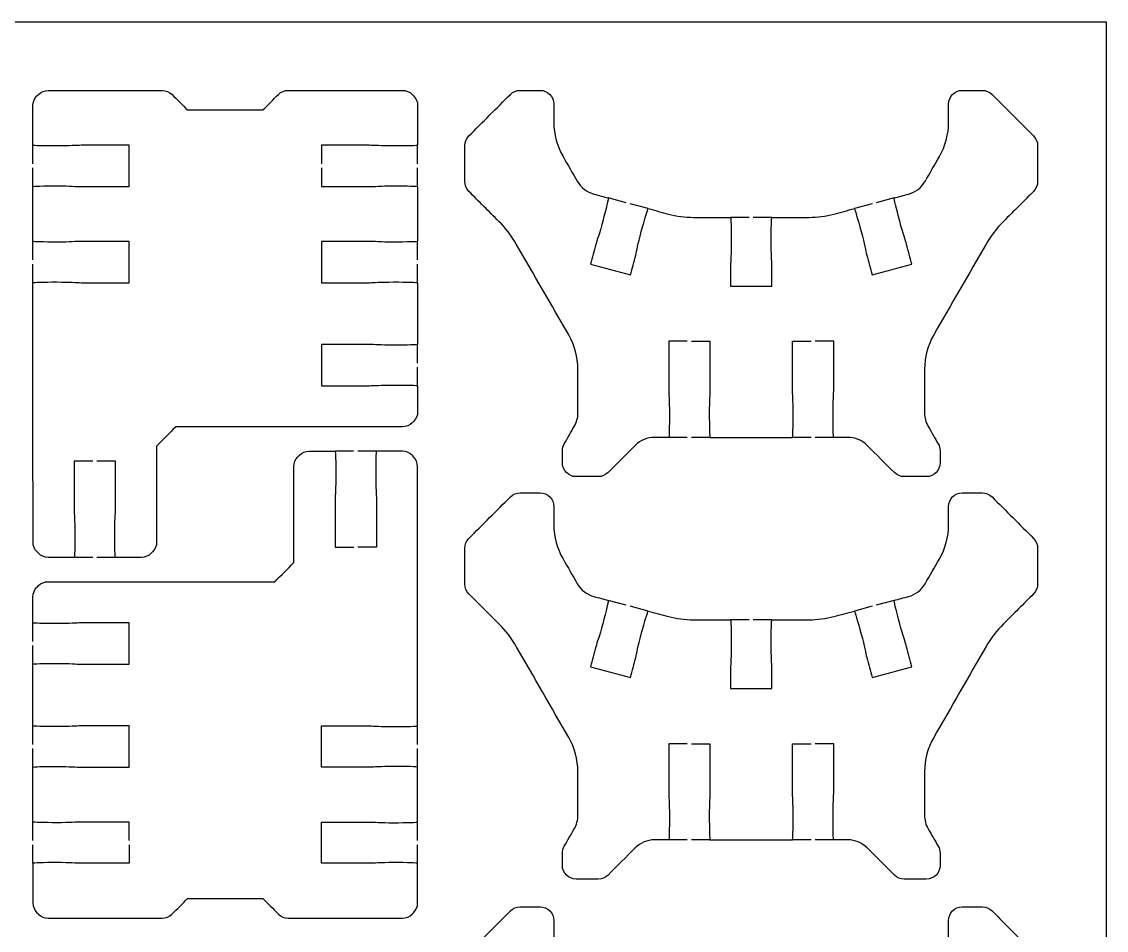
# Model space of a CAD drawing. Extents: x 0 to 410, y 0 to 300.
# Drawn here: x 331.2 to 410.2, y 234 to 300.2 of the extents above; entities that cross this region are included whole.
import ezdxf

# ---------------------------------------------------------------- set-up
doc = ezdxf.new("R2010")
doc.units = 0
doc.header["$MEASUREMENT"] = 0
doc.layers.add('DEFAULT', color=18, linetype='CONTINUOUS')

msp = doc.modelspace()

# ---------------------------------------------------------------- linework, layer by layer
at = {"layer": 'DEFAULT', "color": 18}
msp.add_lwpolyline([(410.176, 0.176), (210.177, 0.176), (210.177, 300.176), (410.176, 300.176)], close=True, dxfattribs=at)
at = {"layer": 'DEFAULT', "color": 1}
for points in [[(332.043, 289.825), (332.043, 291.176)], [(360.043, 289.825), (360.043, 291.176)], [(332.043, 288.174), (332.043, 289.525)], [(360.043, 288.174), (360.043, 289.525)], [(375.227, 286.992), (373.925, 287.342)], [(376.821, 286.566), (375.52, 286.915)], [(393.141, 286.915), (391.836, 286.566)], [(394.735, 287.342), (393.43, 286.992)], [(384.18, 285.931), (382.829, 285.931)], [(385.831, 285.931), (384.48, 285.931)], [(332.043, 282.826), (332.043, 284.177)], [(360.043, 282.826), (360.043, 284.177)], [(332.043, 281.175), (332.043, 282.526)], [(360.043, 281.175), (360.043, 282.526)], [(360.043, 275.326), (360.043, 276.677)], [(360.043, 273.675), (360.043, 275.026)], [(379.675, 269.911), (378.324, 269.911)], [(381.326, 269.911), (379.975, 269.911)], [(388.682, 269.911), (387.331, 269.911)], [(390.333, 269.911), (388.982, 269.911)], [(355.387, 268.906), (354.039, 268.906)], [(357.038, 268.906), (355.686, 268.906)], [(336.397, 261.176), (335.045, 261.176)], [(338.048, 261.176), (336.696, 261.176)], [(375.227, 257.691), (373.925, 258.04)], [(376.821, 257.267), (375.52, 257.617)], [(393.141, 257.617), (391.836, 257.267)], [(394.735, 258.04), (393.43, 257.691)], [(384.18, 256.629), (382.829, 256.629)], [(385.831, 256.629), (384.48, 256.629)], [(332.043, 255.052), (332.043, 256.403)], [(332.043, 253.405), (332.043, 254.752)], [(332.043, 247.552), (332.043, 248.903)], [(360.043, 247.552), (360.043, 248.903)], [(332.043, 245.904), (332.043, 247.252)], [(360.043, 245.904), (360.043, 247.252)], [(332.043, 240.553), (332.043, 241.904)], [(360.043, 240.553), (360.043, 241.904)], [(332.043, 238.905), (332.043, 240.253)], [(360.043, 238.905), (360.043, 240.253)], [(379.675, 240.609), (378.324, 240.609)], [(381.326, 240.609), (379.975, 240.609)], [(388.682, 240.609), (387.331, 240.609)], [(390.333, 240.609), (388.982, 240.609)]]:
    msp.add_lwpolyline(points, dxfattribs=at)
for points, knots in [([(336.393, 268.172), (335.943, 268.172), (335.492, 268.172), (335.042, 268.172), (335.043, 267.006), (335.044, 265.841), (335.045, 264.676), (335.045, 264.341), (335.095, 263.893), (335.095, 262.926), (335.095, 261.959), (335.074, 261.176), (335.045, 261.176), (334.414, 261.176), (333.782, 261.176), (333.151, 261.176), (332.886, 261.176), (332.632, 261.282), (332.445, 261.469), (332.41, 261.504), (332.375, 261.54), (332.34, 261.575), (332.153, 261.762), (332.047, 262.016), (332.047, 262.28), (332.046, 268.579), (332.044, 274.877), (332.043, 281.175), (332.043, 281.203), (332.826, 281.225), (333.793, 281.225), (334.76, 281.225), (335.208, 281.175), (335.543, 281.175), (336.709, 281.175), (337.876, 281.175), (339.042, 281.175), (339.042, 282.176), (339.042, 283.177), (339.042, 284.177), (337.876, 284.177), (336.709, 284.177), (335.543, 284.177), (335.208, 284.177), (334.76, 284.128), (333.793, 284.128), (332.826, 284.128), (332.043, 284.149), (332.043, 284.177), (332.043, 285.508), (332.043, 286.84), (332.043, 288.171), (332.043, 288.203), (332.826, 288.224), (333.793, 288.224), (334.76, 288.224), (335.208, 288.171), (335.543, 288.171), (336.709, 288.171), (337.876, 288.171), (339.042, 288.171), (339.042, 289.173), (339.042, 290.175), (339.042, 291.176), (337.876, 291.176), (336.709, 291.176), (335.543, 291.176), (335.208, 291.176), (334.76, 291.127), (333.793, 291.127), (332.826, 291.127), (332.043, 291.148), (332.043, 291.176), (332.043, 292.141), (332.043, 293.105), (332.043, 294.069), (332.043, 294.334), (332.149, 294.591), (332.336, 294.778), (332.371, 294.812), (332.407, 294.846), (332.442, 294.881), (332.629, 295.068), (332.883, 295.173), (333.147, 295.173), (335.918, 295.173), (338.688, 295.173), (341.459, 295.173), (341.723, 295.173), (341.981, 295.068), (342.168, 294.881), (342.545, 294.503), (342.923, 294.126), (343.3, 293.748), (345.129, 293.748), (346.958, 293.748), (348.786, 293.748), (349.165, 294.127), (349.543, 294.505), (349.922, 294.884), (350.109, 295.071), (350.363, 295.177), (350.628, 295.177), (353.397, 295.177), (356.166, 295.177), (358.936, 295.177), (359.2, 295.177), (359.458, 295.071), (359.645, 294.884), (359.68, 294.849), (359.715, 294.814), (359.75, 294.778), (359.937, 294.591), (360.043, 294.337), (360.043, 294.069), (360.043, 293.105), (360.043, 292.141), (360.043, 291.176), (360.043, 291.148), (359.26, 291.127), (358.293, 291.127), (357.327, 291.127), (356.879, 291.176), (356.544, 291.176), (355.377, 291.176), (354.211, 291.176), (353.044, 291.176), (353.044, 290.726), (353.044, 290.276), (353.044, 289.825)], [0, 0, 0, 0, 3.83, 3.83, 3.83, 13.740005, 13.740005, 13.740005, 14.740005, 14.740005, 14.740005, 15.740005, 15.740005, 15.740005, 21.110005, 21.110005, 21.110005, 22.110005, 22.110005, 22.110005, 22.534269, 22.534269, 22.534269, 23.534269, 23.534269, 23.534269, 77.09427, 77.09427, 77.09427, 78.09427, 78.09427, 78.09427, 79.09427, 79.09427, 79.09427, 89.01427, 89.01427, 89.01427, 97.52427, 97.52427, 97.52427, 107.44427, 107.44427, 107.44427, 108.44427, 108.44427, 108.44427, 109.44427, 109.44427, 109.44427, 120.76427, 120.76427, 120.76427, 121.76427, 121.76427, 121.76427, 122.76427, 122.76427, 122.76427, 132.68427, 132.68427, 132.68427, 141.20427, 141.20427, 141.20427, 151.12427, 151.12427, 151.12427, 152.12427, 152.12427, 152.12427, 153.12427, 153.12427, 153.12427, 161.32427, 161.32427, 161.32427, 162.32427, 162.32427, 162.32427, 162.741523, 162.741523, 162.741523, 163.741523, 163.741523, 163.741523, 187.301523, 187.301523, 187.301523, 188.301523, 188.301523, 188.301523, 192.841149, 192.841149, 192.841149, 208.391149, 208.391149, 208.391149, 212.944916, 212.944916, 212.944916, 213.944916, 213.944916, 213.944916, 237.494916, 237.494916, 237.494916, 238.494916, 238.494916, 238.494916, 238.91918, 238.91918, 238.91918, 239.91918, 239.91918, 239.91918, 248.11918, 248.11918, 248.11918, 249.11918, 249.11918, 249.11918, 250.11918, 250.11918, 250.11918, 260.03918, 260.03918, 260.03918, 263.86918, 263.86918, 263.86918, 263.86918]), ([(379.675, 276.91), (379.225, 276.91), (378.775, 276.91), (378.324, 276.91), (378.324, 275.744), (378.324, 274.577), (378.324, 273.411), (378.324, 273.075), (378.374, 272.627), (378.374, 271.661), (378.374, 270.694), (378.352, 269.911), (378.324, 269.911), (377.982, 269.911), (377.64, 269.911), (377.298, 269.911), (376.768, 269.911), (376.26, 269.703), (375.886, 269.325), (375.227, 268.666), (374.567, 268.006), (373.907, 267.346), (373.72, 267.159), (373.463, 267.053), (373.198, 267.053), (372.659, 267.053), (372.119, 267.053), (371.579, 267.053), (371.029, 267.053), (370.581, 267.502), (370.581, 268.055), (370.581, 268.349), (370.581, 268.643), (370.581, 268.937), (370.581, 269.114), (370.627, 269.287), (370.715, 269.438), (370.958, 269.86), (371.202, 270.283), (371.445, 270.705), (371.618, 271.008), (371.713, 271.354), (371.713, 271.703), (371.713, 272.759), (371.713, 273.815), (371.713, 274.871), (371.713, 275.746), (371.48, 276.61), (371.043, 277.369), (369.772, 279.571), (368.5, 281.774), (367.229, 283.976), (366.88, 284.583), (366.453, 285.14), (365.956, 285.638), (365.228, 286.366), (364.5, 287.094), (363.772, 287.822), (363.585, 288.008), (363.479, 288.266), (363.479, 288.531), (363.479, 289.404), (363.479, 290.278), (363.479, 291.152), (363.479, 291.416), (363.585, 291.67), (363.772, 291.857), (364.781, 292.866), (365.79, 293.875), (366.799, 294.884), (366.986, 295.071), (367.24, 295.177), (367.504, 295.177), (367.989, 295.177), (368.473, 295.177), (368.958, 295.177), (369.512, 295.177), (369.96, 294.729), (369.96, 294.179), (369.96, 293.738), (369.96, 293.297), (369.96, 292.856), (369.96, 291.977), (370.189, 291.116), (370.627, 290.354), (370.973, 289.755), (371.32, 289.155), (371.667, 288.555), (371.932, 288.093), (372.369, 287.758), (372.881, 287.62), (373.229, 287.528), (373.577, 287.435), (373.925, 287.342), (373.95, 287.335), (373.77, 286.573), (373.519, 285.641), (373.269, 284.706), (373.107, 284.287), (373.018, 283.962), (372.889, 283.48), (372.76, 282.998), (372.63, 282.516), (373.597, 282.256), (374.564, 281.996), (375.53, 281.736), (375.66, 282.219), (375.789, 282.703), (375.918, 283.186), (376.006, 283.511), (376.073, 283.955), (376.324, 284.89), (376.574, 285.818), (376.793, 286.566), (376.825, 286.566), (377.32, 286.434), (377.815, 286.302), (378.31, 286.171), (378.899, 286.012), (379.506, 285.931), (380.116, 285.931), (381.019, 285.931), (381.923, 285.931), (382.826, 285.931), (382.854, 285.931), (382.875, 285.147), (382.875, 284.181), (382.875, 283.214), (382.826, 282.766), (382.826, 282.431), (382.826, 281.931), (382.826, 281.432), (382.826, 280.932), (383.826, 280.932), (384.827, 280.932), (385.828, 280.932), (385.828, 281.432), (385.828, 281.931), (385.828, 282.431), (385.828, 282.766), (385.778, 283.214), (385.778, 284.181), (385.778, 285.147), (385.803, 285.931), (385.831, 285.931), (386.733, 285.931), (387.635, 285.931), (388.537, 285.931), (389.147, 285.931), (389.754, 286.012), (390.343, 286.167), (390.841, 286.3), (391.338, 286.433), (391.836, 286.566), (391.864, 286.566), (392.086, 285.818), (392.333, 284.89), (392.583, 283.955), (392.654, 283.511), (392.739, 283.186), (392.868, 282.703), (392.997, 282.219), (393.127, 281.736), (394.093, 281.996), (395.06, 282.256), (396.027, 282.516), (395.897, 282.998), (395.768, 283.48), (395.639, 283.962), (395.554, 284.287), (395.388, 284.706), (395.138, 285.641), (394.891, 286.573), (394.707, 287.335), (394.735, 287.342), (395.081, 287.435), (395.427, 287.528), (395.773, 287.62), (396.284, 287.758), (396.722, 288.093), (396.986, 288.552), (397.333, 289.153), (397.68, 289.754), (398.027, 290.354), (398.464, 291.116), (398.697, 291.977), (398.697, 292.856), (398.697, 293.297), (398.697, 293.738), (398.697, 294.179), (398.697, 294.729), (399.145, 295.177), (399.695, 295.177), (400.18, 295.177), (400.664, 295.177), (401.149, 295.177), (401.413, 295.177), (401.671, 295.071), (401.858, 294.884), (402.867, 293.875), (403.876, 292.866), (404.885, 291.857), (405.072, 291.67), (405.178, 291.416), (405.178, 291.152), (405.178, 290.278), (405.178, 289.404), (405.178, 288.531), (405.178, 288.266), (405.072, 288.008), (404.885, 287.822), (404.156, 287.094), (403.427, 286.366), (402.698, 285.638), (402.204, 285.14), (401.773, 284.583), (401.424, 283.976), (400.153, 281.774), (398.882, 279.571), (397.611, 277.369), (397.173, 276.61), (396.944, 275.746), (396.944, 274.871), (396.944, 273.815), (396.944, 272.759), (396.944, 271.703), (396.944, 271.354), (397.036, 271.008), (397.212, 270.705), (397.455, 270.283), (397.699, 269.86), (397.942, 269.438), (398.03, 269.287), (398.076, 269.114), (398.076, 268.937), (398.076, 268.643), (398.076, 268.349), (398.076, 268.055), (398.076, 267.502), (397.628, 267.053), (397.074, 267.053), (396.535, 267.053), (395.995, 267.053), (395.455, 267.053), (395.19, 267.053), (394.936, 267.159), (394.75, 267.346), (394.09, 268.006), (393.43, 268.666), (392.77, 269.325), (392.393, 269.703), (391.885, 269.911), (391.356, 269.911), (391.015, 269.911), (390.674, 269.911), (390.333, 269.911), (390.305, 269.911), (390.283, 270.694), (390.283, 271.661), (390.283, 272.627), (390.333, 273.075), (390.333, 273.411), (390.333, 274.577), (390.333, 275.744), (390.333, 276.91), (389.882, 276.91), (389.432, 276.91), (388.982, 276.91)], [0, 0, 0, 0, 3.83, 3.83, 3.83, 13.75, 13.75, 13.75, 14.75, 14.75, 14.75, 15.75, 15.75, 15.75, 18.66, 18.66, 18.66, 19.66, 19.66, 19.66, 27.593738, 27.593738, 27.593738, 28.593738, 28.593738, 28.593738, 33.183738, 33.183738, 33.183738, 34.183738, 34.183738, 34.183738, 36.683738, 36.683738, 36.683738, 37.683738, 37.683738, 37.683738, 41.82777, 41.82777, 41.82777, 42.82777, 42.82777, 42.82777, 51.80777, 51.80777, 51.80777, 52.80777, 52.80777, 52.80777, 74.433426, 74.433426, 74.433426, 75.433426, 75.433426, 75.433426, 84.187408, 84.187408, 84.187408, 85.187408, 85.187408, 85.187408, 92.617408, 92.617408, 92.617408, 93.617408, 93.617408, 93.617408, 105.75136, 105.75136, 105.75136, 106.75136, 106.75136, 106.75136, 110.87136, 110.87136, 110.87136, 111.87136, 111.87136, 111.87136, 115.62136, 115.62136, 115.62136, 116.62136, 116.62136, 116.62136, 122.513092, 122.513092, 122.513092, 123.513092, 123.513092, 123.513092, 126.576701, 126.576701, 126.576701, 127.576701, 127.576701, 127.576701, 128.576701, 128.576701, 128.576701, 132.821698, 132.821698, 132.821698, 141.333601, 141.333601, 141.333601, 145.588258, 145.588258, 145.588258, 146.588258, 146.588258, 146.588258, 147.588258, 147.588258, 147.588258, 151.94469, 151.94469, 151.94469, 152.94469, 152.94469, 152.94469, 160.62469, 160.62469, 160.62469, 161.62469, 161.62469, 161.62469, 162.62469, 162.62469, 162.62469, 166.87469, 166.87469, 166.87469, 175.38469, 175.38469, 175.38469, 179.63469, 179.63469, 179.63469, 180.63469, 180.63469, 180.63469, 181.63469, 181.63469, 181.63469, 189.30469, 189.30469, 189.30469, 190.30469, 190.30469, 190.30469, 194.683023, 194.683023, 194.683023, 195.683023, 195.683023, 195.683023, 196.683023, 196.683023, 196.683023, 200.937679, 200.937679, 200.937679, 209.449582, 209.449582, 209.449582, 213.694579, 213.694579, 213.694579, 214.694579, 214.694579, 214.694579, 215.694579, 215.694579, 215.694579, 218.738869, 218.738869, 218.738869, 219.738869, 219.738869, 219.738869, 225.639259, 225.639259, 225.639259, 226.639259, 226.639259, 226.639259, 230.389259, 230.389259, 230.389259, 231.389259, 231.389259, 231.389259, 235.509259, 235.509259, 235.509259, 236.509259, 236.509259, 236.509259, 248.643211, 248.643211, 248.643211, 249.643211, 249.643211, 249.643211, 257.073211, 257.073211, 257.073211, 258.073211, 258.073211, 258.073211, 266.834267, 266.834267, 266.834267, 267.834267, 267.834267, 267.834267, 289.459923, 289.459923, 289.459923, 290.459923, 290.459923, 290.459923, 299.439923, 299.439923, 299.439923, 300.439923, 300.439923, 300.439923, 304.583955, 304.583955, 304.583955, 305.583955, 305.583955, 305.583955, 308.083955, 308.083955, 308.083955, 309.083955, 309.083955, 309.083955, 313.673955, 313.673955, 313.673955, 314.673955, 314.673955, 314.673955, 322.607693, 322.607693, 322.607693, 323.607693, 323.607693, 323.607693, 326.507693, 326.507693, 326.507693, 327.507693, 327.507693, 327.507693, 328.507693, 328.507693, 328.507693, 338.427693, 338.427693, 338.427693, 342.257693, 342.257693, 342.257693, 342.257693]), ([(353.044, 289.525), (353.044, 289.074), (353.044, 288.622), (353.044, 288.171), (354.211, 288.171), (355.377, 288.171), (356.544, 288.171), (356.879, 288.171), (357.327, 288.224), (358.293, 288.224), (359.26, 288.224), (360.043, 288.203), (360.043, 288.171), (360.043, 286.84), (360.043, 285.508), (360.043, 284.177), (360.043, 284.149), (359.26, 284.128), (358.293, 284.128), (357.327, 284.128), (356.879, 284.177), (356.544, 284.177), (355.377, 284.177), (354.211, 284.177), (353.044, 284.177), (353.044, 283.177), (353.044, 282.176), (353.044, 281.175), (354.211, 281.175), (355.377, 281.175), (356.544, 281.175), (356.879, 281.175), (357.327, 281.225), (358.293, 281.225), (359.26, 281.225), (360.043, 281.203), (360.043, 281.175), (360.043, 279.676), (360.043, 278.177), (360.043, 276.677), (360.043, 276.649), (359.26, 276.624), (358.293, 276.624), (357.327, 276.624), (356.879, 276.677), (356.544, 276.677), (355.377, 276.677), (354.211, 276.677), (353.044, 276.677), (353.044, 275.677), (353.044, 274.676), (353.044, 273.675), (354.211, 273.675), (355.377, 273.675), (356.544, 273.675), (356.879, 273.675), (357.327, 273.721), (358.293, 273.721), (359.26, 273.721), (360.043, 273.7), (360.043, 273.675), (360.043, 273.042), (360.043, 272.41), (360.043, 271.777), (360.043, 271.509), (359.937, 271.255), (359.747, 271.068), (359.713, 271.033), (359.679, 270.998), (359.645, 270.962), (359.454, 270.779), (359.204, 270.673), (358.939, 270.673), (353.437, 270.673), (347.935, 270.673), (342.433, 270.673), (341.97, 270.21), (341.508, 269.746), (341.046, 269.283), (341.046, 266.949), (341.046, 264.615), (341.046, 262.28), (341.046, 262.016), (340.94, 261.762), (340.753, 261.575), (340.718, 261.54), (340.683, 261.504), (340.648, 261.469), (340.461, 261.282), (340.203, 261.176), (339.938, 261.176), (339.308, 261.176), (338.678, 261.176), (338.048, 261.176), (338.019, 261.176), (337.998, 261.959), (337.998, 262.926), (337.998, 263.893), (338.048, 264.341), (338.048, 264.676), (338.046, 265.841), (338.045, 267.006), (338.044, 268.172), (337.594, 268.172), (337.143, 268.172), (336.693, 268.172)], [0, 0, 0, 0, 3.84, 3.84, 3.84, 13.76, 13.76, 13.76, 14.76, 14.76, 14.76, 15.76, 15.76, 15.76, 27.08, 27.08, 27.08, 28.08, 28.08, 28.08, 29.08, 29.08, 29.08, 39, 39, 39, 47.51, 47.51, 47.51, 57.43, 57.43, 57.43, 58.43, 58.43, 58.43, 59.43, 59.43, 59.43, 72.18, 72.18, 72.18, 73.18, 73.18, 73.18, 74.18, 74.18, 74.18, 84.1, 84.1, 84.1, 92.61, 92.61, 92.61, 102.53, 102.53, 102.53, 103.53, 103.53, 103.53, 104.53, 104.53, 104.53, 109.91, 109.91, 109.91, 110.91, 110.91, 110.91, 111.327253, 111.327253, 111.327253, 112.327253, 112.327253, 112.327253, 159.117253, 159.117253, 159.117253, 164.682188, 164.682188, 164.682188, 184.532188, 184.532188, 184.532188, 185.532188, 185.532188, 185.532188, 185.956452, 185.956452, 185.956452, 186.956452, 186.956452, 186.956452, 192.316452, 192.316452, 192.316452, 193.316452, 193.316452, 193.316452, 194.316452, 194.316452, 194.316452, 204.226457, 204.226457, 204.226457, 208.056457, 208.056457, 208.056457, 208.056457]), ([(379.975, 276.91), (380.426, 276.91), (380.876, 276.91), (381.326, 276.91), (381.326, 275.744), (381.326, 274.577), (381.326, 273.411), (381.326, 273.075), (381.277, 272.627), (381.277, 271.661), (381.277, 270.694), (381.298, 269.911), (381.326, 269.911), (383.328, 269.911), (385.329, 269.911), (387.331, 269.911), (387.359, 269.911), (387.38, 270.694), (387.38, 271.661), (387.38, 272.627), (387.331, 273.075), (387.331, 273.411), (387.331, 274.577), (387.331, 275.744), (387.331, 276.91), (387.781, 276.91), (388.231, 276.91), (388.682, 276.91)], [0, 0, 0, 0, 3.83, 3.83, 3.83, 13.75, 13.75, 13.75, 14.75, 14.75, 14.75, 15.75, 15.75, 15.75, 32.77, 32.77, 32.77, 33.77, 33.77, 33.77, 34.77, 34.77, 34.77, 44.69, 44.69, 44.69, 48.52, 48.52, 48.52, 48.52]), ([(339.042, 240.256), (339.042, 239.805), (339.042, 239.353), (339.042, 238.902), (337.876, 238.902), (336.709, 238.902), (335.543, 238.902), (335.208, 238.902), (334.76, 238.951), (333.793, 238.951), (332.826, 238.951), (332.043, 238.93), (332.043, 238.902), (332.043, 237.938), (332.043, 236.973), (332.043, 236.009), (332.043, 235.741), (332.149, 235.487), (332.336, 235.3), (332.371, 235.265), (332.407, 235.229), (332.442, 235.194), (332.629, 235.007), (332.883, 234.901), (333.147, 234.901), (335.917, 234.901), (338.686, 234.901), (341.455, 234.901), (341.72, 234.901), (341.977, 235.007), (342.164, 235.194), (342.543, 235.573), (342.922, 235.951), (343.3, 236.33), (345.129, 236.33), (346.958, 236.33), (348.786, 236.33), (349.164, 235.953), (349.541, 235.575), (349.919, 235.198), (350.105, 235.011), (350.359, 234.905), (350.624, 234.905), (353.396, 234.905), (356.167, 234.905), (358.939, 234.905), (359.204, 234.905), (359.458, 235.011), (359.645, 235.198), (359.679, 235.232), (359.713, 235.266), (359.747, 235.3), (359.937, 235.487), (360.043, 235.744), (360.043, 236.009), (360.043, 236.973), (360.043, 237.938), (360.043, 238.902), (360.043, 238.93), (359.26, 238.951), (358.293, 238.951), (357.327, 238.951), (356.879, 238.902), (356.544, 238.902), (355.377, 238.902), (354.211, 238.902), (353.044, 238.902), (353.044, 239.904), (353.044, 240.906), (353.044, 241.907), (354.211, 241.907), (355.377, 241.907), (356.544, 241.907), (356.879, 241.907), (357.327, 241.855), (358.293, 241.855), (359.26, 241.855), (360.043, 241.876), (360.043, 241.907), (360.043, 243.239), (360.043, 244.57), (360.043, 245.901), (360.043, 245.929), (359.26, 245.95), (358.293, 245.95), (357.327, 245.95), (356.879, 245.901), (356.544, 245.901), (355.377, 245.901), (354.211, 245.901), (353.044, 245.901), (353.044, 246.902), (353.044, 247.902), (353.044, 248.903), (354.211, 248.903), (355.377, 248.903), (356.544, 248.903), (356.879, 248.903), (357.327, 248.854), (358.293, 248.854), (359.26, 248.854), (360.043, 248.875), (360.043, 248.903), (360.042, 255.201), (360.041, 261.5), (360.04, 267.798), (360.04, 268.062), (359.934, 268.316), (359.747, 268.503), (359.712, 268.539), (359.676, 268.574), (359.641, 268.609), (359.454, 268.796), (359.197, 268.902), (358.932, 268.902), (358.302, 268.902), (357.671, 268.902), (357.041, 268.902), (357.013, 268.902), (356.992, 268.119), (356.992, 267.152), (356.992, 266.186), (357.041, 265.738), (357.041, 265.402), (357.042, 264.237), (357.043, 263.072), (357.045, 261.906), (356.594, 261.906), (356.144, 261.906), (355.693, 261.906)], [0, 0, 0, 0, 3.84, 3.84, 3.84, 13.76, 13.76, 13.76, 14.76, 14.76, 14.76, 15.76, 15.76, 15.76, 23.96, 23.96, 23.96, 24.96, 24.96, 24.96, 25.384264, 25.384264, 25.384264, 26.384264, 26.384264, 26.384264, 49.934264, 49.934264, 49.934264, 50.934264, 50.934264, 50.934264, 55.488032, 55.488032, 55.488032, 71.038032, 71.038032, 71.038032, 75.577657, 75.577657, 75.577657, 76.577657, 76.577657, 76.577657, 100.147657, 100.147657, 100.147657, 101.147657, 101.147657, 101.147657, 101.557779, 101.557779, 101.557779, 102.557779, 102.557779, 102.557779, 110.757779, 110.757779, 110.757779, 111.757779, 111.757779, 111.757779, 112.757779, 112.757779, 112.757779, 122.677779, 122.677779, 122.677779, 131.197779, 131.197779, 131.197779, 141.117779, 141.117779, 141.117779, 142.117779, 142.117779, 142.117779, 143.117779, 143.117779, 143.117779, 154.437779, 154.437779, 154.437779, 155.437779, 155.437779, 155.437779, 156.437779, 156.437779, 156.437779, 166.357779, 166.357779, 166.357779, 174.867779, 174.867779, 174.867779, 184.787779, 184.787779, 184.787779, 185.787779, 185.787779, 185.787779, 186.787779, 186.787779, 186.787779, 240.34778, 240.34778, 240.34778, 241.34778, 241.34778, 241.34778, 241.772044, 241.772044, 241.772044, 242.772044, 242.772044, 242.772044, 248.132044, 248.132044, 248.132044, 249.132044, 249.132044, 249.132044, 250.132044, 250.132044, 250.132044, 260.042049, 260.042049, 260.042049, 263.872049, 263.872049, 263.872049, 263.872049]), ([(339.042, 240.556), (339.042, 241.007), (339.042, 241.457), (339.042, 241.907), (337.876, 241.907), (336.709, 241.907), (335.543, 241.907), (335.208, 241.907), (334.76, 241.855), (333.793, 241.855), (332.826, 241.855), (332.043, 241.876), (332.043, 241.907), (332.043, 243.239), (332.043, 244.57), (332.043, 245.901), (332.043, 245.929), (332.826, 245.95), (333.793, 245.95), (334.76, 245.95), (335.208, 245.901), (335.543, 245.901), (336.709, 245.901), (337.876, 245.901), (339.042, 245.901), (339.042, 246.902), (339.042, 247.902), (339.042, 248.903), (337.876, 248.903), (336.709, 248.903), (335.543, 248.903), (335.208, 248.903), (334.76, 248.854), (333.793, 248.854), (332.826, 248.854), (332.043, 248.875), (332.043, 248.903), (332.043, 250.402), (332.043, 251.902), (332.043, 253.401), (332.043, 253.429), (332.826, 253.454), (333.793, 253.454), (334.76, 253.454), (335.208, 253.401), (335.543, 253.401), (336.709, 253.401), (337.876, 253.401), (339.042, 253.401), (339.042, 254.402), (339.042, 255.402), (339.042, 256.403), (337.876, 256.403), (336.709, 256.403), (335.543, 256.403), (335.208, 256.403), (334.76, 256.357), (333.793, 256.357), (332.826, 256.357), (332.043, 256.378), (332.043, 256.403), (332.043, 257.036), (332.043, 257.668), (332.043, 258.301), (332.043, 258.569), (332.149, 258.823), (332.336, 259.01), (332.371, 259.045), (332.407, 259.081), (332.442, 259.116), (332.629, 259.299), (332.883, 259.405), (333.147, 259.405), (338.65, 259.405), (344.152, 259.405), (349.654, 259.405), (350.116, 259.869), (350.578, 260.332), (351.04, 260.795), (351.04, 263.129), (351.04, 265.464), (351.04, 267.798), (351.04, 268.062), (351.146, 268.316), (351.333, 268.503), (351.368, 268.539), (351.404, 268.574), (351.439, 268.609), (351.626, 268.796), (351.88, 268.902), (352.145, 268.902), (352.776, 268.902), (353.407, 268.902), (354.039, 268.902), (354.067, 268.902), (354.088, 268.119), (354.088, 267.152), (354.088, 266.186), (354.039, 265.738), (354.039, 265.402), (354.04, 264.237), (354.041, 263.072), (354.042, 261.906), (354.493, 261.906), (354.943, 261.906), (355.394, 261.906)], [0, 0, 0, 0, 3.83, 3.83, 3.83, 13.75, 13.75, 13.75, 14.75, 14.75, 14.75, 15.75, 15.75, 15.75, 27.07, 27.07, 27.07, 28.07, 28.07, 28.07, 29.07, 29.07, 29.07, 38.99, 38.99, 38.99, 47.5, 47.5, 47.5, 57.42, 57.42, 57.42, 58.42, 58.42, 58.42, 59.42, 59.42, 59.42, 72.17, 72.17, 72.17, 73.17, 73.17, 73.17, 74.17, 74.17, 74.17, 84.09, 84.09, 84.09, 92.6, 92.6, 92.6, 102.52, 102.52, 102.52, 103.52, 103.52, 103.52, 104.52, 104.52, 104.52, 109.9, 109.9, 109.9, 110.9, 110.9, 110.9, 111.324264, 111.324264, 111.324264, 112.324264, 112.324264, 112.324264, 159.114264, 159.114264, 159.114264, 164.679199, 164.679199, 164.679199, 184.529199, 184.529199, 184.529199, 185.529199, 185.529199, 185.529199, 185.953463, 185.953463, 185.953463, 186.953463, 186.953463, 186.953463, 192.323463, 192.323463, 192.323463, 193.323463, 193.323463, 193.323463, 194.323463, 194.323463, 194.323463, 204.233468, 204.233468, 204.233468, 208.063468, 208.063468, 208.063468, 208.063468]), ([(379.675, 247.608), (379.225, 247.608), (378.775, 247.608), (378.324, 247.608), (378.324, 246.442), (378.324, 245.275), (378.324, 244.109), (378.324, 243.774), (378.374, 243.326), (378.374, 242.359), (378.374, 241.392), (378.352, 240.609), (378.324, 240.609), (377.982, 240.609), (377.64, 240.609), (377.298, 240.609), (376.768, 240.609), (376.26, 240.401), (375.886, 240.024), (375.227, 239.364), (374.567, 238.704), (373.907, 238.045), (373.72, 237.858), (373.463, 237.752), (373.198, 237.752), (372.659, 237.752), (372.119, 237.752), (371.579, 237.752), (371.029, 237.752), (370.581, 238.2), (370.581, 238.754), (370.581, 239.049), (370.581, 239.344), (370.581, 239.639), (370.581, 239.812), (370.627, 239.985), (370.715, 240.137), (370.958, 240.559), (371.202, 240.981), (371.445, 241.403), (371.618, 241.706), (371.713, 242.052), (371.713, 242.401), (371.713, 243.457), (371.713, 244.513), (371.713, 245.569), (371.713, 246.448), (371.48, 247.309), (371.043, 248.067), (369.772, 250.271), (368.5, 252.474), (367.229, 254.678), (366.88, 255.281), (366.453, 255.842), (365.956, 256.336), (365.228, 257.064), (364.5, 257.792), (363.772, 258.52), (363.585, 258.71), (363.479, 258.964), (363.479, 259.229), (363.479, 260.103), (363.479, 260.976), (363.479, 261.85), (363.479, 262.115), (363.585, 262.369), (363.772, 262.556), (364.781, 263.565), (365.79, 264.573), (366.799, 265.582), (366.986, 265.773), (367.24, 265.875), (367.504, 265.875), (367.989, 265.875), (368.473, 265.875), (368.958, 265.875), (369.512, 265.875), (369.96, 265.431), (369.96, 264.877), (369.96, 264.436), (369.96, 263.995), (369.96, 263.554), (369.96, 262.676), (370.189, 261.815), (370.627, 261.056), (370.973, 260.455), (371.32, 259.854), (371.667, 259.254), (371.932, 258.795), (372.369, 258.46), (372.881, 258.322), (373.229, 258.228), (373.577, 258.134), (373.925, 258.04), (373.95, 258.033), (373.77, 257.271), (373.519, 256.34), (373.269, 255.405), (373.107, 254.985), (373.018, 254.66), (372.889, 254.178), (372.76, 253.696), (372.63, 253.214), (373.597, 252.954), (374.564, 252.694), (375.53, 252.434), (375.66, 252.918), (375.789, 253.401), (375.918, 253.884), (376.006, 254.209), (376.073, 254.653), (376.324, 255.588), (376.574, 256.516), (376.793, 257.264), (376.825, 257.264), (377.32, 257.132), (377.815, 257), (378.31, 256.869), (378.899, 256.71), (379.506, 256.629), (380.116, 256.629), (381.019, 256.629), (381.923, 256.629), (382.826, 256.629), (382.854, 256.629), (382.875, 255.846), (382.875, 254.879), (382.875, 253.913), (382.826, 253.464), (382.826, 253.129), (382.826, 252.63), (382.826, 252.13), (382.826, 251.63), (383.826, 251.63), (384.827, 251.63), (385.828, 251.63), (385.828, 252.13), (385.828, 252.63), (385.828, 253.129), (385.828, 253.464), (385.778, 253.913), (385.778, 254.879), (385.778, 255.846), (385.803, 256.629), (385.831, 256.629), (386.733, 256.629), (387.635, 256.629), (388.537, 256.629), (389.147, 256.629), (389.754, 256.71), (390.343, 256.869), (390.841, 257), (391.338, 257.132), (391.836, 257.264), (391.864, 257.264), (392.086, 256.516), (392.333, 255.588), (392.583, 254.653), (392.654, 254.209), (392.739, 253.884), (392.868, 253.401), (392.997, 252.918), (393.127, 252.434), (394.093, 252.694), (395.06, 252.954), (396.027, 253.214), (395.897, 253.696), (395.768, 254.178), (395.639, 254.66), (395.554, 254.985), (395.388, 255.405), (395.138, 256.34), (394.891, 257.271), (394.707, 258.033), (394.735, 258.04), (395.081, 258.134), (395.427, 258.228), (395.773, 258.322), (396.284, 258.46), (396.722, 258.795), (396.986, 259.254), (397.333, 259.854), (397.68, 260.455), (398.027, 261.056), (398.464, 261.815), (398.697, 262.676), (398.697, 263.554), (398.697, 263.995), (398.697, 264.436), (398.697, 264.877), (398.697, 265.431), (399.145, 265.875), (399.695, 265.875), (400.18, 265.875), (400.664, 265.875), (401.149, 265.875), (401.413, 265.875), (401.671, 265.773), (401.858, 265.582), (402.867, 264.573), (403.876, 263.565), (404.885, 262.556), (405.072, 262.369), (405.178, 262.115), (405.178, 261.85), (405.178, 260.976), (405.178, 260.103), (405.178, 259.229), (405.178, 258.964), (405.072, 258.71), (404.885, 258.52), (404.156, 257.792), (403.427, 257.064), (402.698, 256.336), (402.204, 255.842), (401.773, 255.281), (401.424, 254.678), (400.153, 252.474), (398.882, 250.271), (397.611, 248.067), (397.173, 247.309), (396.944, 246.448), (396.944, 245.569), (396.944, 244.513), (396.944, 243.457), (396.944, 242.401), (396.944, 242.052), (397.036, 241.706), (397.212, 241.403), (397.455, 240.981), (397.699, 240.559), (397.942, 240.137), (398.03, 239.985), (398.076, 239.812), (398.076, 239.639), (398.076, 239.344), (398.076, 239.049), (398.076, 238.754), (398.076, 238.2), (397.628, 237.752), (397.074, 237.752), (396.535, 237.752), (395.995, 237.752), (395.455, 237.752), (395.19, 237.752), (394.936, 237.858), (394.75, 238.045), (394.09, 238.704), (393.43, 239.364), (392.77, 240.024), (392.393, 240.401), (391.885, 240.609), (391.356, 240.609), (391.015, 240.609), (390.674, 240.609), (390.333, 240.609), (390.305, 240.609), (390.283, 241.392), (390.283, 242.359), (390.283, 243.326), (390.333, 243.774), (390.333, 244.109), (390.333, 245.275), (390.333, 246.442), (390.333, 247.608), (389.882, 247.608), (389.432, 247.608), (388.982, 247.608)], [0, 0, 0, 0, 3.83, 3.83, 3.83, 13.75, 13.75, 13.75, 14.75, 14.75, 14.75, 15.75, 15.75, 15.75, 18.66, 18.66, 18.66, 19.66, 19.66, 19.66, 27.593738, 27.593738, 27.593738, 28.593738, 28.593738, 28.593738, 33.183738, 33.183738, 33.183738, 34.183738, 34.183738, 34.183738, 36.693738, 36.693738, 36.693738, 37.693738, 37.693738, 37.693738, 41.83777, 41.83777, 41.83777, 42.83777, 42.83777, 42.83777, 51.81777, 51.81777, 51.81777, 52.81777, 52.81777, 52.81777, 74.452088, 74.452088, 74.452088, 75.452088, 75.452088, 75.452088, 84.20607, 84.20607, 84.20607, 85.20607, 85.20607, 85.20607, 92.63607, 92.63607, 92.63607, 93.63607, 93.63607, 93.63607, 105.770022, 105.770022, 105.770022, 106.770022, 106.770022, 106.770022, 110.890022, 110.890022, 110.890022, 111.890022, 111.890022, 111.890022, 115.640022, 115.640022, 115.640022, 116.640022, 116.640022, 116.640022, 122.540412, 122.540412, 122.540412, 123.540412, 123.540412, 123.540412, 126.606615, 126.606615, 126.606615, 127.606615, 127.606615, 127.606615, 128.606615, 128.606615, 128.606615, 132.851612, 132.851612, 132.851612, 141.363515, 141.363515, 141.363515, 145.618171, 145.618171, 145.618171, 146.618171, 146.618171, 146.618171, 147.618171, 147.618171, 147.618171, 151.974603, 151.974603, 151.974603, 152.974603, 152.974603, 152.974603, 160.654603, 160.654603, 160.654603, 161.654603, 161.654603, 161.654603, 162.654603, 162.654603, 162.654603, 166.904603, 166.904603, 166.904603, 175.414603, 175.414603, 175.414603, 179.664603, 179.664603, 179.664603, 180.664603, 180.664603, 180.664603, 181.664603, 181.664603, 181.664603, 189.334603, 189.334603, 189.334603, 190.334603, 190.334603, 190.334603, 194.710366, 194.710366, 194.710366, 195.710366, 195.710366, 195.710366, 196.710366, 196.710366, 196.710366, 200.965022, 200.965022, 200.965022, 209.476926, 209.476926, 209.476926, 213.721923, 213.721923, 213.721923, 214.721923, 214.721923, 214.721923, 215.721923, 215.721923, 215.721923, 218.768823, 218.768823, 218.768823, 219.768823, 219.768823, 219.768823, 225.669213, 225.669213, 225.669213, 226.669213, 226.669213, 226.669213, 230.419213, 230.419213, 230.419213, 231.419213, 231.419213, 231.419213, 235.539213, 235.539213, 235.539213, 236.539213, 236.539213, 236.539213, 248.673165, 248.673165, 248.673165, 249.673165, 249.673165, 249.673165, 257.103165, 257.103165, 257.103165, 258.103165, 258.103165, 258.103165, 266.864221, 266.864221, 266.864221, 267.864221, 267.864221, 267.864221, 289.498539, 289.498539, 289.498539, 290.498539, 290.498539, 290.498539, 299.478539, 299.478539, 299.478539, 300.478539, 300.478539, 300.478539, 304.622571, 304.622571, 304.622571, 305.622571, 305.622571, 305.622571, 308.132571, 308.132571, 308.132571, 309.132571, 309.132571, 309.132571, 313.722571, 313.722571, 313.722571, 314.722571, 314.722571, 314.722571, 322.656309, 322.656309, 322.656309, 323.656309, 323.656309, 323.656309, 326.556309, 326.556309, 326.556309, 327.556309, 327.556309, 327.556309, 328.556309, 328.556309, 328.556309, 338.476309, 338.476309, 338.476309, 342.306309, 342.306309, 342.306309, 342.306309]), ([(379.975, 247.608), (380.426, 247.608), (380.876, 247.608), (381.326, 247.608), (381.326, 246.442), (381.326, 245.275), (381.326, 244.109), (381.326, 243.774), (381.277, 243.326), (381.277, 242.359), (381.277, 241.392), (381.298, 240.609), (381.326, 240.609), (383.328, 240.609), (385.329, 240.609), (387.331, 240.609), (387.359, 240.609), (387.38, 241.392), (387.38, 242.359), (387.38, 243.326), (387.331, 243.774), (387.331, 244.109), (387.331, 245.275), (387.331, 246.442), (387.331, 247.608), (387.781, 247.608), (388.231, 247.608), (388.682, 247.608)], [0, 0, 0, 0, 3.83, 3.83, 3.83, 13.75, 13.75, 13.75, 14.75, 14.75, 14.75, 15.75, 15.75, 15.75, 32.77, 32.77, 32.77, 33.77, 33.77, 33.77, 34.77, 34.77, 34.77, 44.69, 44.69, 44.69, 48.52, 48.52, 48.52, 48.52]), ([(380.43, 221.475), (379.98, 221.475), (379.53, 221.475), (379.079, 221.475), (379.079, 220.975), (379.079, 220.475), (379.079, 219.975), (379.079, 219.64), (379.129, 219.192), (379.129, 218.226), (379.129, 217.259), (379.107, 216.476), (379.079, 216.476), (378.405, 216.476), (377.732, 216.476), (377.058, 216.476), (374.567, 216.476), (372.26, 217.802), (371.008, 219.958), (369.985, 221.717), (368.961, 223.476), (367.938, 225.235), (367.589, 225.842), (367.159, 226.399), (366.665, 226.893), (365.937, 227.622), (365.209, 228.351), (364.481, 229.08), (364.291, 229.267), (364.188, 229.521), (364.188, 229.786), (364.188, 230.661), (364.188, 231.536), (364.188, 232.411), (364.188, 232.675), (364.291, 232.929), (364.481, 233.116), (365.254, 233.89), (366.026, 234.664), (366.799, 235.438), (366.986, 235.625), (367.24, 235.73), (367.508, 235.73), (367.992, 235.73), (368.477, 235.73), (368.961, 235.73), (369.512, 235.73), (369.96, 235.282), (369.96, 234.732), (369.96, 234.29), (369.96, 233.848), (369.96, 233.406), (369.96, 232.531), (370.189, 231.67), (370.627, 230.911), (370.975, 230.309), (371.323, 229.707), (371.671, 229.105), (371.935, 228.647), (372.373, 228.311), (372.884, 228.174), (374.693, 227.689), (376.501, 227.205), (378.31, 226.72), (378.899, 226.562), (379.51, 226.484), (380.12, 226.484), (382.926, 226.484), (385.731, 226.484), (388.537, 226.484), (389.147, 226.484), (389.758, 226.562), (390.347, 226.72), (392.155, 227.205), (393.964, 227.689), (395.773, 228.174), (396.284, 228.311), (396.722, 228.647), (396.986, 229.105), (397.333, 229.707), (397.68, 230.309), (398.027, 230.911), (398.464, 231.67), (398.697, 232.531), (398.697, 233.406), (398.697, 233.848), (398.697, 234.29), (398.697, 234.732), (398.697, 235.282), (399.142, 235.73), (399.695, 235.73), (400.18, 235.73), (400.664, 235.73), (401.149, 235.73), (401.417, 235.73), (401.671, 235.625), (401.858, 235.438), (402.631, 234.664), (403.403, 233.89), (404.176, 233.116), (404.366, 232.929), (404.469, 232.675), (404.469, 232.411), (404.469, 231.536), (404.469, 230.661), (404.469, 229.786), (404.469, 229.521), (404.366, 229.267), (404.176, 229.08), (403.448, 228.351), (402.72, 227.622), (401.992, 226.893), (401.498, 226.399), (401.068, 225.842), (400.719, 225.235), (399.695, 223.476), (398.672, 221.717), (397.649, 219.958), (396.393, 217.802), (394.09, 216.476), (391.596, 216.476), (390.924, 216.476), (390.253, 216.476), (389.581, 216.476), (389.553, 216.476), (389.532, 217.259), (389.532, 218.226), (389.532, 219.192), (389.581, 219.64), (389.581, 219.975), (389.581, 220.475), (389.581, 220.975), (389.581, 221.475), (389.131, 221.475), (388.681, 221.475), (388.23, 221.475)], [0, 0, 0, 0, 3.83, 3.83, 3.83, 8.08, 8.08, 8.08, 9.08, 9.08, 9.08, 10.08, 10.08, 10.08, 15.81, 15.81, 15.81, 16.81, 16.81, 16.81, 34.115826, 34.115826, 34.115826, 35.115826, 35.115826, 35.115826, 43.876881, 43.876881, 43.876881, 44.876881, 44.876881, 44.876881, 52.316881, 52.316881, 52.316881, 53.316881, 53.316881, 53.316881, 62.615338, 62.615338, 62.615338, 63.615338, 63.615338, 63.615338, 67.735338, 67.735338, 67.735338, 68.735338, 68.735338, 68.735338, 72.495338, 72.495338, 72.495338, 73.495338, 73.495338, 73.495338, 79.409389, 79.409389, 79.409389, 80.409389, 80.409389, 80.409389, 96.331663, 96.331663, 96.331663, 97.331663, 97.331663, 97.331663, 121.191663, 121.191663, 121.191663, 122.191663, 122.191663, 122.191663, 138.113937, 138.113937, 138.113937, 139.113937, 139.113937, 139.113937, 145.022989, 145.022989, 145.022989, 146.022989, 146.022989, 146.022989, 149.782989, 149.782989, 149.782989, 150.782989, 150.782989, 150.782989, 154.902989, 154.902989, 154.902989, 155.902989, 155.902989, 155.902989, 165.201446, 165.201446, 165.201446, 166.201446, 166.201446, 166.201446, 173.641446, 173.641446, 173.641446, 174.641446, 174.641446, 174.641446, 183.402502, 183.402502, 183.402502, 184.402502, 184.402502, 184.402502, 201.708328, 201.708328, 201.708328, 202.708328, 202.708328, 202.708328, 208.418328, 208.418328, 208.418328, 209.418328, 209.418328, 209.418328, 210.418328, 210.418328, 210.418328, 214.668328, 214.668328, 214.668328, 218.498328, 218.498328, 218.498328, 218.498328])]:
    msp.add_open_spline(points, degree=3, knots=knots, dxfattribs=at)

doc.saveas('drawing.dxf')
